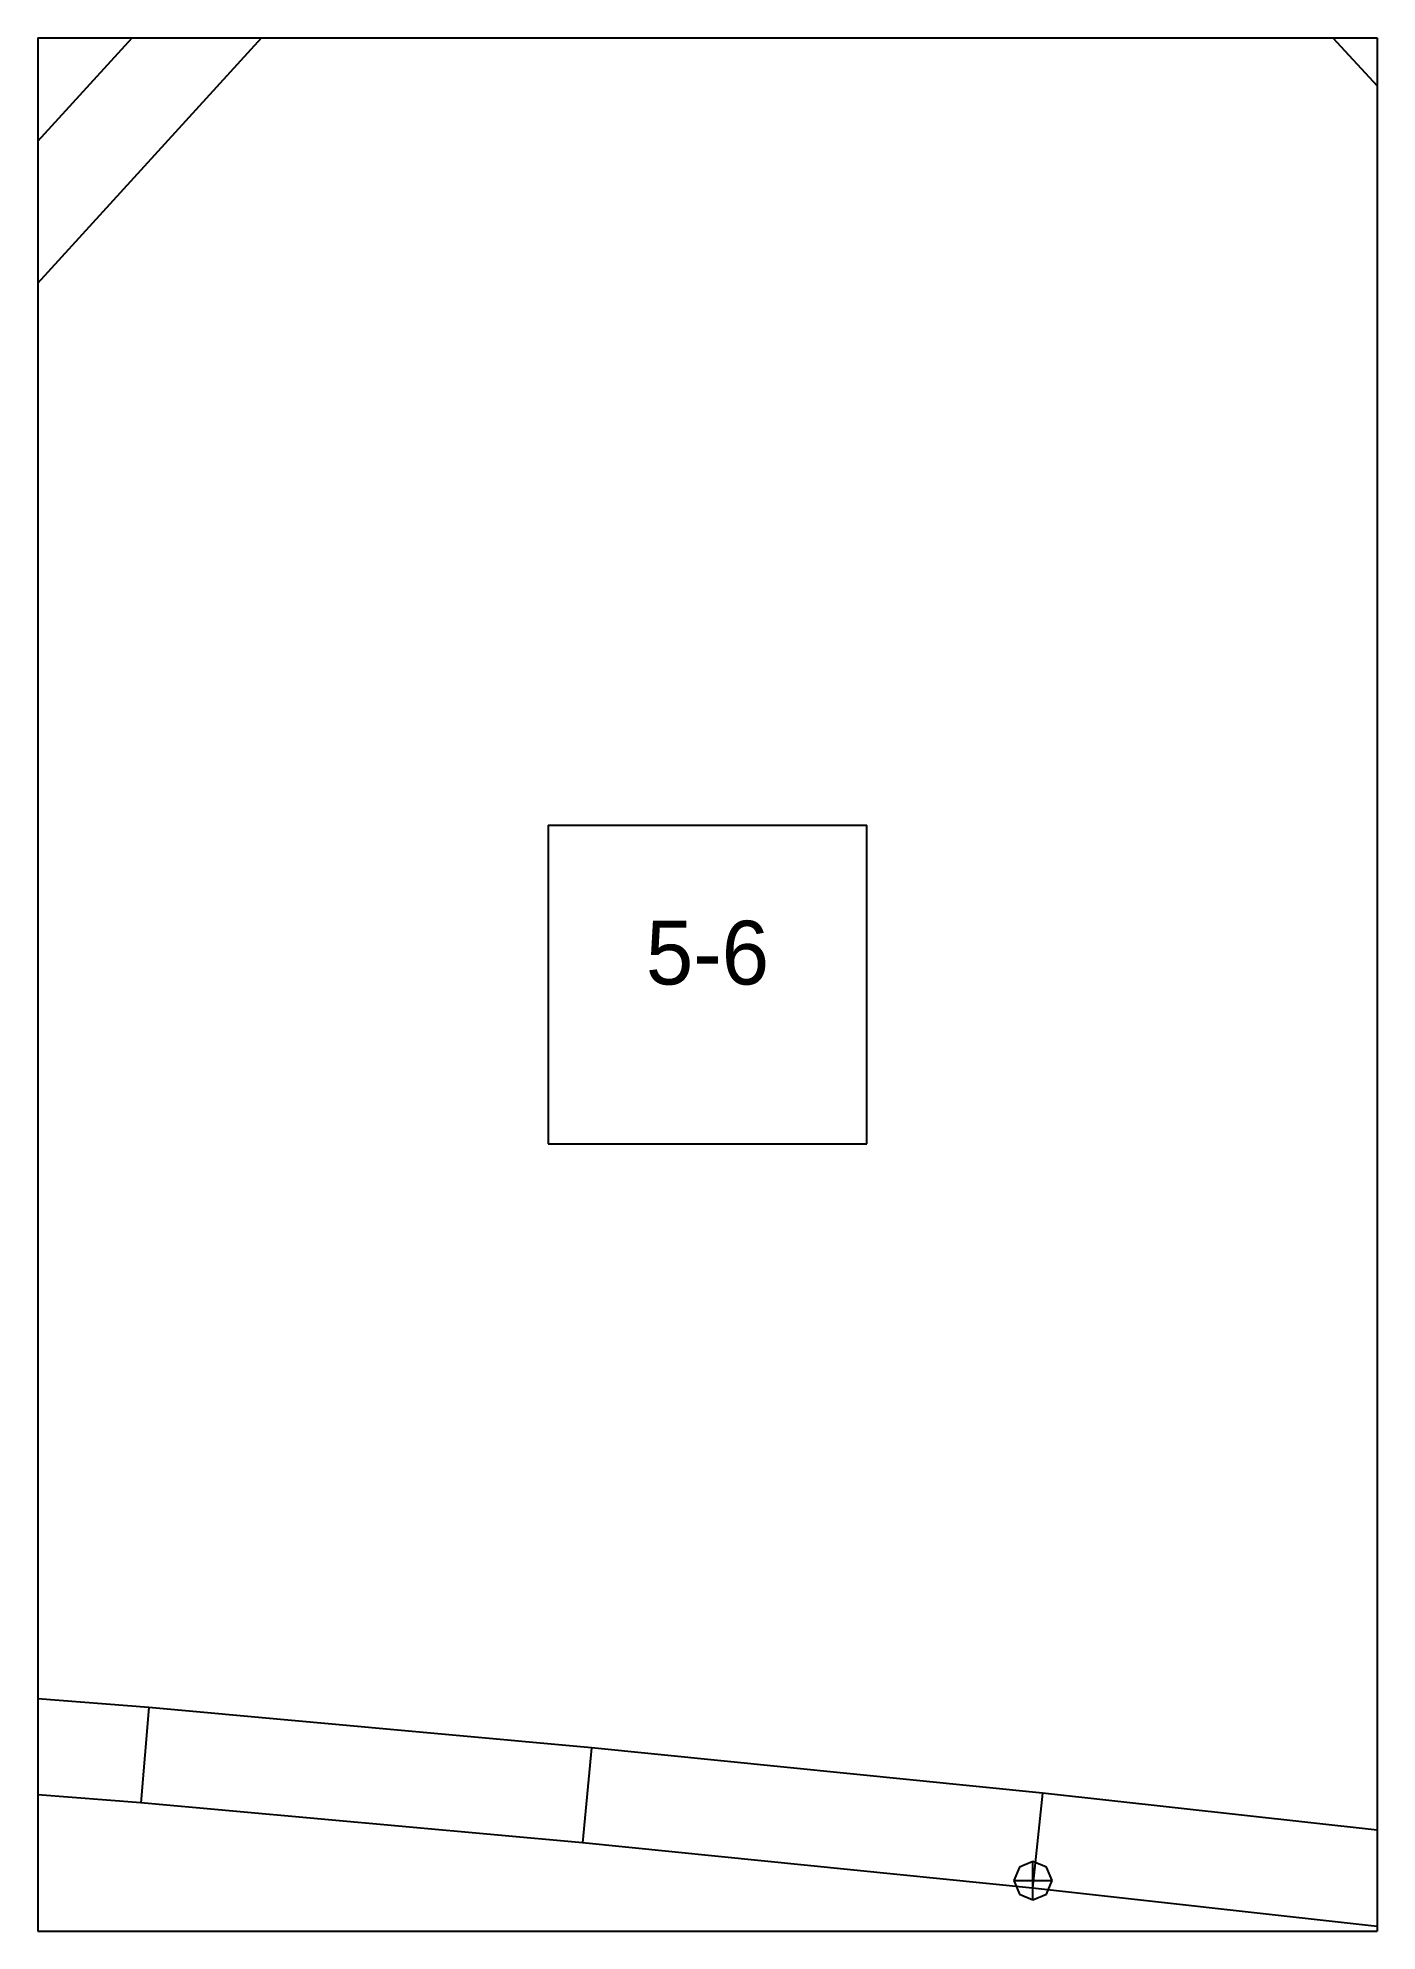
# Paper-space layout 'Plan 5-6' of a CAD drawing. Header units: metres, sheet in millimetres. Extents: x 0 to 210, y 0 to 297.
# The model-space entities are those that its viewports show. They can reach past a viewport. Long polylines and large blocks are cut down to what shows.
import ezdxf
from ezdxf.enums import TextEntityAlignment as Align

# ---------------------------------------------------------------- set-up
doc = ezdxf.new("R2010")
doc.units = ezdxf.units.M
for name, color, linetype in [('default', 7, 'Continuous'), ('TEXTLAYER', 7, 'Continuous'), ('VIEWPORTS', 7, 'Continuous')]:
    doc.layers.add(name, color=color, linetype=linetype)

msp = doc.modelspace()

# ---------------------------------------------------------------- linework, layer by layer
at = {"color": 9}
for p, q in [((1050, -891), (1050, -1188)), ((1050, -891), (1050, -1188)), ((1260, -891), (1260, -1188)), ((1260, -891), (1260, -1188)), ((840, -1188), (1050, -1188)), ((840, -1188), (1050, -1188)), ((1050, -1188), (1260, -1188)), ((1050, -1188), (1050, -1485)), ((1050, -1188), (1260, -1188)), ((1050, -1188), (1050, -1485)), ((1260, -1188), (1470, -1188)), ((1260, -1188), (1260, -1485)), ((1260, -1188), (1470, -1188)), ((1260, -1188), (1260, -1485)), ((1130, -1311.5), (1180, -1311.5)), ((1130, -1311.5), (1130, -1361.5)), ((1180, -1361.5), (1180, -1311.5)), ((1130, -1361.5), (1180, -1361.5)), ((840, -1485), (1050, -1485)), ((840, -1485), (1050, -1485)), ((1050, -1485), (1260, -1485)), ((1050, -1485), (1050, -1782)), ((1050, -1485), (1260, -1485)), ((1050, -1485), (1050, -1782)), ((1260, -1485), (1470, -1485)), ((1260, -1485), (1260, -1782)), ((1260, -1485), (1470, -1485)), ((1260, -1485), (1260, -1782))]:
    msp.add_line(p, q, dxfattribs=at)
at = {"layer": 'default', "color": 7, "linetype": 'Continuous'}
for p, q in [((911.66, -1356.18), (1168.43, -1074.13)), ((911.64, -1378.48), (1168.5, -1096.33)), ((1168.5, -1096.33), (1452.93, -1404.63)), ((1067.42, -1449.94), (999.5, -1444.53)), ((1067.42, -1449.94), (1066.15, -1464.89)), ((1136.82, -1456.22), (1067.42, -1449.94)), ((1136.82, -1456.22), (1135.39, -1471.15)), ((1207.55, -1463.35), (1136.82, -1456.22)), ((1066.15, -1464.89), (998.41, -1459.49)), ((1207.55, -1463.35), (1205.97, -1478.27)), ((1279.45, -1471.33), (1207.55, -1463.35)), ((1135.39, -1471.15), (1066.15, -1464.89)), ((1205.97, -1478.27), (1135.39, -1471.15)), ((1203.9, -1474.95), (1203.02, -1477.07)), ((1206.02, -1474.07), (1203.9, -1474.95)), ((1208.14, -1474.95), (1206.02, -1474.07)), ((1206.02, -1480.07), (1206.02, -1474.07)), ((1209.02, -1477.07), (1208.14, -1474.95)), ((1203.02, -1477.07), (1203.9, -1479.19)), ((1203.02, -1477.07), (1209.02, -1477.07)), ((1277.73, -1486.23), (1205.97, -1478.27)), ((1208.14, -1479.19), (1209.02, -1477.07)), ((1203.9, -1479.19), (1206.02, -1480.07)), ((1206.02, -1480.07), (1208.14, -1479.19))]:
    msp.add_line(p, q, dxfattribs=at)

# ---------------------------------------------------------------- texts
at = {"layer": 'TEXTLAYER', "color": 1}
msp.add_text('5-6', height=10, dxfattribs=at).set_placement((1155, -1336.5), align=Align.CENTER)

psp = doc.layouts.new('Plan 5-6')

# ---------------------------------------------------------------- viewports
at = {"layer": 'VIEWPORTS'}
psp.add_viewport(center=(105, 148.5), size=(210, 297), view_center_point=(1155, -1336.5), view_height=297, dxfattribs=at)

doc.saveas('drawing.dxf')
